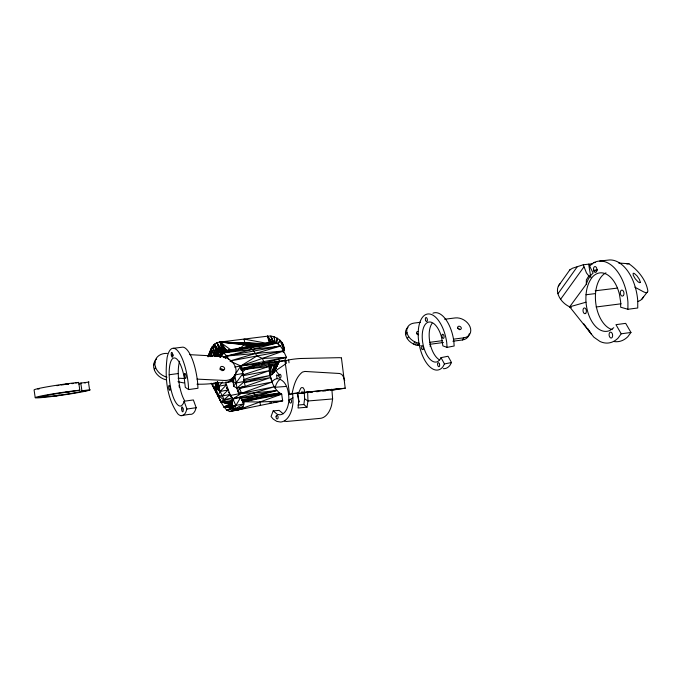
<?xml version="1.0" encoding="UTF-8"?>
<svg xmlns="http://www.w3.org/2000/svg" width="682" height="682" viewBox="0 0 682 682"><rect width="100%" height="100%" fill="white"/><g stroke="black" fill="none" stroke-linecap="round" stroke-linejoin="round"><path stroke-width="1.02" d="M241.189 407.879L242.869 406.839C231.505 411.127 227.49 408.066 232.792 398.663L240.874 397.06L243.951 403.906L242.869 406.839L240.593 409.413M215 383.318C216.953 392.866 219.723 403.036 226.825 410.112C231.138 410.223 234.156 406.472 230.763 403.889L220.772 401.689L211.215 383.19M298.597 392.909L297.19 393.25L298.98 402.022L297.846 393.309C301.64 393.454 307.156 392.542 303.089 387.691L301.555 387.615L300.719 388.339L298.597 392.909L292.092 393.565L289.56 394.426L285.067 361.46M599.734 261.044L609.435 259.961A41.082 24.339 83.1 0 1 637.755 300.839L637.738 308L627.909 309.278L627.926 302.092A41.227 24.168 83.1 0 0 593.621 262.732L589.572 265.963M213.517 383.165L212.605 385.884L218.035 389.081L217.456 381.843M268.734 363.097C269.475 374.026 271.121 388.45 281.675 394.162L282.68 400.88L229.825 411.587L226.825 410.112L231.616 408.134L223.73 406.728L232.46 404.307M331.955 390.198L345.211 388.22L341.452 358.024M230.959 403.846L232.05 400.769L230.456 402.627L230.763 403.889C224.83 401.51 219.613 396.967 215.734 391.937L215.964 388.101L218.828 386.95M232.835 377.623L233.585 386.251L236.986 388.118L245.145 386.524L243.014 373.412L240.737 365.953L230.729 361.434M217.405 385.006L217.405 381.818L216.706 385.884L217.029 387.99L220.124 391.485L224.156 399.626L233.338 400.351M217.106 384.929L217.379 381.826M208.036 356.626C210.141 350.65 212.46 342.543 220.098 342.049L267.634 336.175C276.108 334.845 287.258 343.43 283.2 352.389M265.426 344.035L244.855 342.893L243.977 344.777L240.328 348.246M217.839 382.619L218.351 388.152L220.124 391.485L218.121 395.338L222.025 396.029L229.987 394.46L233.244 399.234M231.974 405.551L232.792 398.663L235.853 405.534L234.796 408.467L232.553 411.041L242.869 406.839M208.845 356.558L210.789 351.742L211.139 348.911L214.992 356.379M220.354 355.97L218.351 356.336L218.666 355.373L223.602 352.807L273.832 341.887C280.882 343.626 283.721 351.409 286.431 357.342L284.539 360.616L241.027 368.851M336.473 389.098L307.633 392.218L307.983 400.982L306.994 407.231L303.865 404.528L304.615 398.808L304.317 392.96L297.446 393.65M231.897 405.287L232.792 398.663L231.181 403.949M233.986 376.225L233.193 382.559L236.449 382.934L244.608 381.349L236.986 388.118L234.847 374.972L240.737 365.953L256.935 355.97L262.348 358.417L286.431 357.342L240.993 368.74M278.981 375.739L279.177 374.895A1.824 1.023 86.1 0 1 280.387 374.486A1.824 1.023 86.1 0 1 281.027 376.481L280.958 376.924A1.824 1.023 86.1 0 1 279.876 377.888A1.824 1.023 86.1 0 1 278.981 376.208L276.508 374.861L277.114 378.595C286.977 379.763 289.159 392.44 288.836 400.624A18.158 10.213 85.5 0 1 279.961 414.792L277.276 414.341L273.175 410.896L271.044 416.523L273.175 419.046L276.781 421.374L280.524 422.039A25.422 14.296 85.5 0 0 293.013 402.227L292.706 393.71L288.622 394.631M233.056 377.981L232.869 380.94L232.264 377.922M231.82 405.023L232.792 398.663L231.403 404.196M613.783 327.71L609.776 330.531A29.437 17.255 83.1 0 1 586 302.203C585.471 293.43 586.767 284.044 592.411 277.011A29.437 17.255 83.1 0 1 619.452 294.385L620.671 302.117L620.663 307.207L627.909 309.278M218.351 387.657L218.572 386.285L222.682 382.073M331.861 389.132L332.62 398.944L331.614 405.117A24.902 14.561 85.5 0 1 319.858 418.398L286.5 421.485L284.624 421.152M231.624 404.562L232.792 398.663L232.085 406.114L243.951 403.906L229.825 411.587M269.731 375.049L271.589 366.183C274.675 365.578 277.54 363.753 279.04 360.931M292.092 393.565C293.729 385.842 295.852 377.197 302.365 372.116L304.863 371.443L339.636 373.497L341.776 374.418L343.498 376.848L344.683 380.616M233.193 382.559L234.847 374.972L243.014 373.412L233.585 386.251M233.866 378.067L232.869 380.94L234.557 375.893M283.456 351.375L284.215 348.34L282.169 342.731L284.019 350.557L280.021 340.275L278.06 343.856M283.26 351.844L284.215 348.34M233.602 378.288L232.869 380.94L233.704 378.263M274.65 365.228L269.526 376.038L272.016 374.571L274.65 365.228L268.708 364.879L271.589 366.183L269.083 371.511M215.384 356.533L217.942 352.458L220.601 351.605L273.832 341.887L276.287 343.481M218.291 387.112L218.572 386.285L226.518 384.75L229.987 394.46L224.156 399.626L220.772 401.689L218.828 396.856M223.159 351.435L223.832 349.465L220.098 342.049L266.142 343.626M224.242 351.699L224.932 349.704L220.098 342.049L265.366 344.069M180.747 415.619L189.911 414.289A33.895 10.716 82.3 0 0 195.018 410.948L196.194 407.708L193.364 399.942L184.106 401.246L183.296 403.582L181.659 405.611A24.279 7.536 82.3 0 1 170.457 386.856A24.279 7.536 82.3 0 1 172.861 358.442A24.279 7.536 82.3 0 1 184.097 376.865L185.299 387.367L188.607 389.558L197.968 388.271L197.61 382.457A33.895 10.716 82.3 0 0 182.836 347.138L173.612 348.28M234.037 377.299L234.574 375.748M222.068 351.418L222.75 349.482L220.098 342.049L262.732 344.563M225.964 384.503L226.518 384.75L226.228 385.569L225.964 382.005M184.106 401.246L186.911 409.038L185.768 412.278A33.998 10.545 82.3 0 1 177.832 413.863C166.468 397.845 164.712 376.387 167.15 357.368A33.998 10.545 82.3 0 1 178.181 351.401A33.998 10.545 82.3 0 1 188.249 383.719L188.607 389.558M621.217 333.805L615.957 324.666L625.684 323.353L630.961 332.458L621.217 333.805L618.139 338.042A41.227 24.168 83.1 0 1 599.921 341.435L593.852 337.181L569.666 306.832L586.307 284.164C587.628 280.038 589.623 275.784 593.127 273.124L588.685 264.164L590.876 277.693M331.188 390.053L331.844 389.823L330.796 390.061L331.375 390.326M277.446 363.148L273.866 372.517L272.016 374.571L277.335 363.242L274.479 362.006L277.446 363.148L272.016 374.571M208.061 356.805L211.139 348.911L214.958 356.481M208.479 356.021L212.358 346.371L216.578 355.356M213.577 346.226L214.361 344.291L219.851 351.716L219.74 352.628L214.361 344.291L213.509 346.149M210.55 356.592L211.326 354.674L210.789 351.742L208.607 356.584M220.09 352.159L220.891 350.216L222.75 349.482L224.932 349.704L226.859 350.829L220.098 342.049L259.331 345.049M220.542 352.645L221.744 349.73L220.098 342.049L255.153 345.399M221.948 351.426L222.75 349.482L221.88 351.341M223.031 351.409L223.832 349.465M224.122 351.648L224.932 349.704M220.064 352.125L220.891 350.216L216.995 342.816L219.851 351.716L220.891 350.216M220.465 352.568L221.744 349.73L216.995 342.816L220.243 350.889M210.414 356.567L211.326 354.674L212.017 356.081M279.305 360.906L273.866 372.517L279.202 361.315M279.356 360.872L274.948 370.036L279.236 361.213M153.714 364.998L154.959 362.457M154.345 369.738L155.59 367.206M210.406 356.49L211.326 354.674M227.669 390.701L228.069 389.933L226.62 387.231M225.41 358.553L226.748 356.013L277.045 343.029L220.601 351.605L215.802 355.271L218.854 355.313L223.602 352.807L277.045 343.029M278.111 343.822L280.021 340.275M443.326 368.672A28.414 13.845 79.1 0 0 449.932 365.364L451.501 362.526L448.04 356.251L441.015 357.649L439.916 359.687L437.75 361.562A20.341 9.821 79.1 0 1 423.607 346.771A20.341 9.821 79.1 0 1 427.35 322.569A20.341 9.821 79.1 0 1 441.527 337.121L442.848 345.851L447.077 347.394L454.161 346.004L453.82 341.145A28.414 13.845 79.1 0 0 432.934 313.2M451.501 362.526L444.459 363.941L442.916 366.788A28.482 13.751 79.1 0 1 420.785 350.889A28.482 13.751 79.1 0 1 426.548 314.249A28.482 13.751 79.1 0 1 446.727 342.517L447.077 347.394M569.879 269.961L572.343 268.282L583.263 264.769L592.564 263.729M641.847 299.159L647.9 291.197C646.255 280.004 637.985 270.149 628.932 263.755L618.685 263.039M261.948 364.896L263.763 361.622L262.348 358.417M405.688 334.726L406.983 332.535M407.307 338.647L408.612 336.456M413.471 343.992L414.792 341.81M408.007 327.3A12.233 9.335 30.9 0 0 405.509 334.061C406.327 339.176 410.53 343.114 415.27 344.802L416.591 342.628L418.45 343.037L417.128 345.22M415.27 344.802L418.296 345.476L419.618 343.302M590.552 275.724L588.822 275.929L586.358 279.884L586.307 284.164M452.908 341.23L462.405 339.968L463.811 337.812A12.097 9.079 32.2 0 0 469.924 326.533A12.097 9.079 32.2 0 0 455.175 317.931L444.647 319.253M220.618 357.189L223.602 352.807L280.37 346.132L278.733 345.075M558.413 285.98L570.229 269.313M557.987 293.729L577.415 266.517M560.63 299.245L583.852 267.003M630.961 332.458L627.858 336.678A41.082 24.339 83.1 0 1 614.073 341.529M220.567 356.72L223.602 352.807L226.748 356.013L228.794 359.354M243.056 403.301L244.361 401.638L279.194 393.105L241.317 398.211M219.902 357.232L223.602 352.807L220.601 351.605M226.518 384.75L220.124 391.485L215.964 388.101L219.007 387.598M222.025 396.029L228.069 389.933L226.799 387.828L226.953 388.322M269.356 368.331L271.589 366.183L240.84 369.746M218.854 355.313L223.602 352.807L219.851 356.95L219.698 356.43L223.602 352.807L215.802 355.271L217.584 354.504M222.076 370.769L223.56 369.465L220.397 369.618M225.137 357.411L226.748 356.013L280.37 346.132L229.817 361.025L283.576 351.017L240.737 365.953L241.3 369.755M242.647 371.818L245.665 369.26L253.261 365.816M219.698 356.43L219.502 355.978L223.602 352.807L219.067 355.399M623.246 295.707L622.376 296.116A3.009 1.799 83.4 0 1 620.458 293.916A3.009 1.799 83.4 0 1 621.029 290.541L621.438 290.234A3.009 1.799 83.4 0 1 623.587 291.598A3.009 1.799 83.4 0 1 623.587 295.221M224.225 357.803L226.748 356.013L283.576 351.017M218.18 386.566L218.572 386.285L220.124 391.485L228.069 389.933L226.859 388.015M272.945 372.611L285.315 364.137M232.042 399.464L241.573 393.25L272.152 381.997L239.501 388.39L237.83 391.468L238.973 394.153M231.812 408.092L235.853 405.534L240.874 397.06L238.913 397.887M231.974 407.913L235.853 405.534L232.144 406.668M288.836 400.129L292.996 397.828M232.085 407.597L235.853 405.534L232.144 407.171M224.105 357.334L226.748 356.013L223.867 356.891M224.165 357.257L226.748 356.013L223.867 357.112M223.841 357.3L226.748 356.013M253.363 366.012L245.665 369.26L241.803 369.994M215.802 355.271L217.66 354.495M251.121 366.942L254.054 365.893M235.827 409.993L237.83 409.967L281.675 394.162L242.707 400.666M216.203 356.243L218.666 355.373M243.542 379.686L269.279 370.667L242.749 375.756M277.114 378.595L274.539 379.465L272.246 381.502L270.464 377.197M242.673 374.972L268.87 366.507M226.1 350.949L228.666 350.13L217.942 352.458L224.668 351.23M247.225 347.104L237.941 348.8L240.686 347.939M216.168 356.294L218.513 355.569M270.959 342.773L272.877 342.185M230.473 379.968L232.46 379.371M233.056 399.158L274.275 386.796L229.732 395.594M64.952 384.324L68.592 383.77M85.463 382.952L84.704 382.917M569.666 306.832L586 302.203M232.588 405.884L223.73 406.728L231.403 408.032M241.547 400.121L276.67 390.59L253.337 393.079L241.573 393.25L237.83 391.468L236.748 387.87M231.181 407.785L223.73 406.728L232.485 405.33M215.427 383.216L216.765 386.924L218.734 386.404M217.029 387.99L218.973 387.47M217.2 384.904L215.981 383.148M230.959 407.418L223.73 406.728L232.443 404.793M237.83 409.967L244.872 408.117M244.139 382.252L270.243 375.458L243.721 380.582M215.563 383.412L216.706 386.379L218.683 385.876M229.868 380.616L232.963 379.823M302.484 393.147L307.028 392.056M232.545 405.679L223.73 406.728L230.763 406.958M218.351 356.336L220.371 355.859M304.317 392.96L307.633 392.218M216.39 356.319L220.439 355.45M68.652 383.864L66.444 384.239M230.456 402.627L228.513 403.053L220.772 401.689L220.312 399.712M75.745 383.045L78.677 382.414L79.828 390.206L67.313 392.133A19.863 0.946 -8.2 0 0 43.648 396.259A19.863 0.946 -8.2 0 0 58.132 395.321C63.946 394.921 50.442 396.574 58.175 395.372A19.863 0.946 -8.2 0 0 81.857 391.187L82.42 390.863L81.908 390.769L80.774 383.079L89.103 382.048M226.825 410.112L234.796 408.467M242.468 402.013L281.675 394.162M232.443 404.409L230.439 404.818L220.772 401.689L232.468 401.681M230.439 405.321L232.443 404.92M230.499 405.867L232.502 405.466M220.397 369.601L222.306 369.252L220.474 369.627M239.194 398.041L276.67 390.59M226.364 402.022L232.357 400.828M241.616 400.615L279.194 393.105M232.502 403.991L230.499 404.392L220.772 401.689L230.61 404.076M224.156 399.626L232.127 398.041L230.328 396.208M216.706 386.379L218.683 385.995M216.765 386.924L218.743 386.541M218.854 387.086L216.876 387.47L215.12 382.449M244.233 382.628L270.763 377.478L239.501 388.39L241.573 393.25M237.941 348.8L273.832 341.887M37.851 389.098L39.224 388.868M234.617 367.104L286.431 357.342M277.335 363.242L245.665 369.26L241.812 367.828M217.942 352.458L220.994 351.895M223.04 351.511L225.077 351.136M218.402 355.902L220.414 355.535M249.288 346.729L254.446 345.791M256.509 345.407L265.801 343.711M267.864 343.336L269.927 342.961M647.218 292.433L645.811 292.689L643.757 291.939L634.831 287.148M269.313 403.088L271.368 402.747M273.422 402.406L282.68 400.88L259.91 402.013L242.383 401.724M81.908 390.769L90.237 389.72A27.809 1.33 -8.2 0 1 58.405 395.662A27.809 1.33 -8.2 0 1 36.666 397.052A27.809 1.33 -8.2 0 1 75.949 390.624L79.828 390.206M186.911 409.038L196.194 407.708M225.725 382.406L233.943 381.289M429.779 342.321L442.158 340.685M453.496 339.176L463.811 337.812M429.677 344.325L443.402 342.5M169.179 374.742L178.266 373.548M596.111 306.994L621.191 303.788M420.436 322.288L414.119 323.08A12.259 9.343 30.9 0 0 406.804 331.861C407.631 336.985 411.843 340.932 416.591 342.628M171.361 355.339A2.421 0.75 82.7 0 1 171.583 352.449A2.421 0.75 82.7 0 1 172.699 354.248L172.793 354.87A2.421 0.75 82.7 0 1 172.469 357.129A2.421 0.75 82.7 0 1 171.497 355.927L171.361 355.339L173.399 355.083M595.207 290.796L617.278 288.111M585.974 294.752L595.531 293.575M65.958 384.298L68.763 384.026M240.737 365.953L284.539 360.616M297.19 393.267L292.706 393.71M626.835 263.994L628.932 263.755M593.63 270.285A2.933 1.714 84.2 0 1 594.559 266.662A2.933 1.714 84.2 0 1 596.818 268.648L596.938 269.399A2.933 1.714 84.2 0 1 595.898 272.271A2.933 1.714 84.2 0 1 593.86 270.984L593.63 270.285L597.492 269.842M593.86 270.984L596.75 270.652M593.613 262.732L595.582 262.51M336.2 389.132L337.249 389.021M237.703 348.485L248.998 347.291L239.663 348.127M78.677 382.414L74.807 382.815A27.809 1.475 -8.2 0 0 46.922 386.865A27.809 1.475 -8.2 0 0 34.1 390.044L35.225 397.759M71.942 383.651L73.784 383.463M304.3 392.338L345.211 388.22M310.455 392.346L312.501 392.141M316.593 391.732L318.639 391.528M322.731 391.118L325.8 390.812M273.175 410.896L279.126 410.376L283.243 413.812M306.994 407.231L298.051 407.998L298.776 401.749M297.906 405.031L303.865 404.528M331.853 390.061L338.306 388.996L337.002 389.047M332.62 398.944L307.983 400.982L304.615 398.808M286.295 386.43L274.3 387.325L275.051 387.973A18.099 10.239 85.5 0 1 280.515 379.047M418.296 345.476L420.248 345.459M241.991 386.447L245.145 386.524M178.053 378.186L184.37 378.493M197.004 379.107L224.369 380.445A14.348 11.279 28.6 0 0 235.938 369.124A14.348 11.279 28.6 0 0 220.482 356.379L189.63 354.649M244.446 343.131L261.777 344.419M243.977 344.777L255.204 345.638M244.13 343.464L258.376 344.811M254.267 345.945L220.098 342.049L225.964 350.164M243.943 343.873L257.225 345.399M267.31 343.361L244.045 339.09L244.855 342.893M80.774 383.079L81.294 383.182L80.732 383.54A19.863 1.057 -8.2 0 1 78.899 384.06M217.217 388.442L215.964 388.101L217.43 388.791M285.144 361.486L285.63 360.718L289.159 359.84A11.381 1.219 -6 0 1 300.447 358.502L339.389 357.675A11.151 1.176 -6.2 0 1 341.375 358.348M247.455 346.703C252.17 347.692 254.599 352.202 256.935 355.97M258.188 398.083L256.986 397.546L253.337 393.079M218.572 386.285L218.027 386.038L217.584 381.835M571.363 307.608C564.884 305.084 559.325 299.654 557.671 292.783A17.536 12.438 34.6 0 1 560.357 283.388M231.01 350.028L220.098 342.049L226.935 350.838M217.848 389.124L220.124 391.485L218.3 388.578M218.035 389.081L220.124 391.485L218.189 388.885M275.835 370.667L279.177 374.895M588.822 275.929L586.469 272.953L583.263 264.769M302.186 392.636L301.998 391.298M583.818 323.873L591.149 333.899L587.773 328.664M269.33 343.737L267.634 336.175L272.28 342.569M269.97 342.569L267.634 336.175L271.896 342.875M228.598 392.201L229.987 394.46M218.913 351.886L214.361 344.291L216.774 355.262M441.015 357.649L444.459 363.941M215.887 383.267L216.859 385.142M267.634 336.175L270.89 342.569M214.907 356.516L211.139 348.911L214.804 356.388M218.59 352.875L214.361 344.291L217.115 353.131M215.589 382.952L216.757 385.458M273.397 341.801L270.89 336.149L273.124 343.165M273.371 341.835L270.89 336.149L273.184 341.929M215.563 383.165L216.706 385.884M216.006 355.458L212.358 346.371L215.768 356.473M245.008 367.589L245.665 369.26L245.298 367.487M216.85 392.951L218.249 396.796M217.643 354.077L214.361 344.291L217.532 354.094M210.789 351.742L212.4 356.541M210.917 352.483L212.076 355.927M214.915 389.064L215.734 391.937M213.671 386.097L214.165 388.902M259.91 402.013L260.422 405.389M88.413 381.894L89.547 389.593M274.999 342.637L274.181 336.874L274.965 342.654M288.631 359.96L289.032 362.815M285.997 360.616L286.397 363.472M217.618 382.713L217.839 385.594M217.532 382.568L217.626 385.236M56.87 385.68A19.863 1.057 -8.2 0 1 58.925 385.364M60.996 385.057A19.863 1.057 -8.2 0 1 64.125 384.614M612.231 329.653A29.335 17.382 83.1 0 1 595.693 302.484A29.335 17.382 83.1 0 1 605.948 272.843M643.595 296.585A17.238 11.918 35.7 0 1 637.585 301.572M166.979 377.223A14.629 11.611 25.7 0 1 155.82 368.016L154.916 364.81L154.976 361.665A14.629 11.611 25.7 0 1 167.295 353.395M165.7 379.738A14.595 11.594 25.7 0 1 154.575 370.548L153.672 367.351L153.731 364.205A14.595 11.594 25.7 0 1 156.638 358.945M219.706 369.098A2.31 1.816 28.6 0 1 223.099 370.445M234.574 374.606A14.313 11.27 28.6 0 1 222.98 382.909L218.581 382.696A63.051 33.597 -8.8 0 1 196.979 384.179M179.025 385.492A2.378 0.742 82.3 0 1 179.289 387.299M183.995 382.934A63.051 33.597 -8.8 0 1 177.976 381.69M184.669 400.786A24.211 7.655 82.3 0 1 179.656 361.204M439.523 359.874A20.29 9.889 79.1 0 1 429.967 343.003A20.29 9.889 79.1 0 1 432.081 323.328M430.044 345.825A2.003 0.963 79 0 1 430.146 346.337M469.276 333.796A12.071 9.071 32.2 0 1 462.405 339.968M418.629 334.76A1.978 1.509 30.9 0 1 416.566 332.918A1.978 1.509 30.9 0 1 418.211 331.495M416.421 333.686A1.969 1.509 30.9 0 1 418.262 334.308M457.878 328.4A1.944 1.466 32.2 0 1 459.804 329.781M276.133 416.31L276.065 416.745A1.807 1.014 85 0 0 276.952 418.918A1.807 1.014 85 0 0 278.094 417.563L278.094 417.094A1.807 1.014 85 0 0 277.207 415.398A1.807 1.014 85 0 0 276.133 416.31M277.293 338.272L276.449 343.31L277.293 338.272M640.27 282.229L639.58 282.698L638.088 281.879L635.257 278.819L633.211 275.238L633.169 273.252L634.311 273.448L637.014 275.886L639.477 279.518L640.27 282.229M170.023 389.908L169.869 390.113A2.387 0.725 82.3 0 1 168.778 388.288A2.387 0.725 82.3 0 1 168.991 385.483L169.179 385.432A2.387 0.725 82.3 0 1 170.091 387.308A2.387 0.725 82.3 0 1 170.023 389.908M184.771 373.634L184.6 373.847A2.472 0.784 82.4 0 0 184.524 376.549A2.472 0.784 82.4 0 0 185.478 378.476L185.683 378.425A2.472 0.784 82.4 0 0 185.93 375.501A2.472 0.784 82.4 0 0 184.771 373.634M422.976 349.372L422.763 349.559A2.003 0.955 79 0 1 421.382 348.118A2.003 0.955 79 0 1 421.732 345.723L421.97 345.672A2.003 0.955 79 0 1 423.121 347.172A2.003 0.955 79 0 1 422.976 349.372M442.465 334.342L442.243 334.538A2.063 1.014 79.2 0 0 442.081 336.814A2.063 1.014 79.2 0 0 443.283 338.349L443.539 338.289A2.063 1.014 79.2 0 0 443.922 335.817A2.063 1.014 79.2 0 0 442.465 334.342M38.516 396.967L42.437 396.421L38.516 396.967M585.727 313.311L585.344 313.592A2.881 1.654 82.9 0 1 583.144 311.555A2.881 1.654 82.9 0 1 584.039 308.051L584.457 307.957A2.881 1.654 82.9 0 1 586.239 310.088A2.881 1.654 82.9 0 1 585.727 313.311M66.103 392.133L70.033 391.579L66.103 392.133M82.999 391.042L86.836 390.505L82.999 391.042M232.605 405.952L230.61 406.429L232.613 406.02M231.505 402.448L228.513 403.053L231.522 402.457M290.634 399.473L290.362 399.43A1.833 1.049 85.4 0 0 289.458 400.863A1.833 1.049 85.4 0 0 290.106 402.883L290.37 403.053A1.833 1.049 85.4 0 0 291.546 401.664A1.833 1.049 85.4 0 0 290.634 399.473M425.653 320.54L425.491 320.063A2.029 0.98 79.6 0 1 425.849 317.607A2.029 0.98 79.6 0 1 427.256 319.031L427.367 319.543A2.029 0.98 79.6 0 1 426.898 321.478A2.029 0.98 79.6 0 1 425.653 320.54M439.506 364.222L439.336 363.736A2.037 0.989 78.6 0 0 438.066 362.73A2.037 0.989 78.6 0 0 437.588 364.623L437.699 365.143A2.037 0.989 78.6 0 0 439.131 366.643A2.037 0.989 78.6 0 0 439.506 364.222M612.496 334.385L612.266 333.668A2.95 1.739 82 0 0 610.185 332.245A2.95 1.739 82 0 0 609.111 335.033L609.231 335.791A2.95 1.739 82 0 0 611.541 337.94A2.95 1.739 82 0 0 612.496 334.385M183.074 408.936L182.929 408.339A2.438 0.759 82 0 0 181.932 407.035A2.438 0.759 82 0 0 181.6 409.243L181.685 409.865A2.438 0.759 82 0 0 182.827 411.766A2.438 0.759 82 0 0 183.074 408.936M220.422 368.749A2.31 1.816 28.6 0 0 224.225 369.806A2.31 1.816 28.6 0 0 222.716 366.507A2.31 1.816 28.6 0 0 220.422 368.749M457.818 328.051A1.952 1.466 32.2 0 0 460.955 329.116A1.952 1.466 32.2 0 0 459.745 326.337A1.952 1.466 32.2 0 0 457.818 328.051"/></g></svg>
